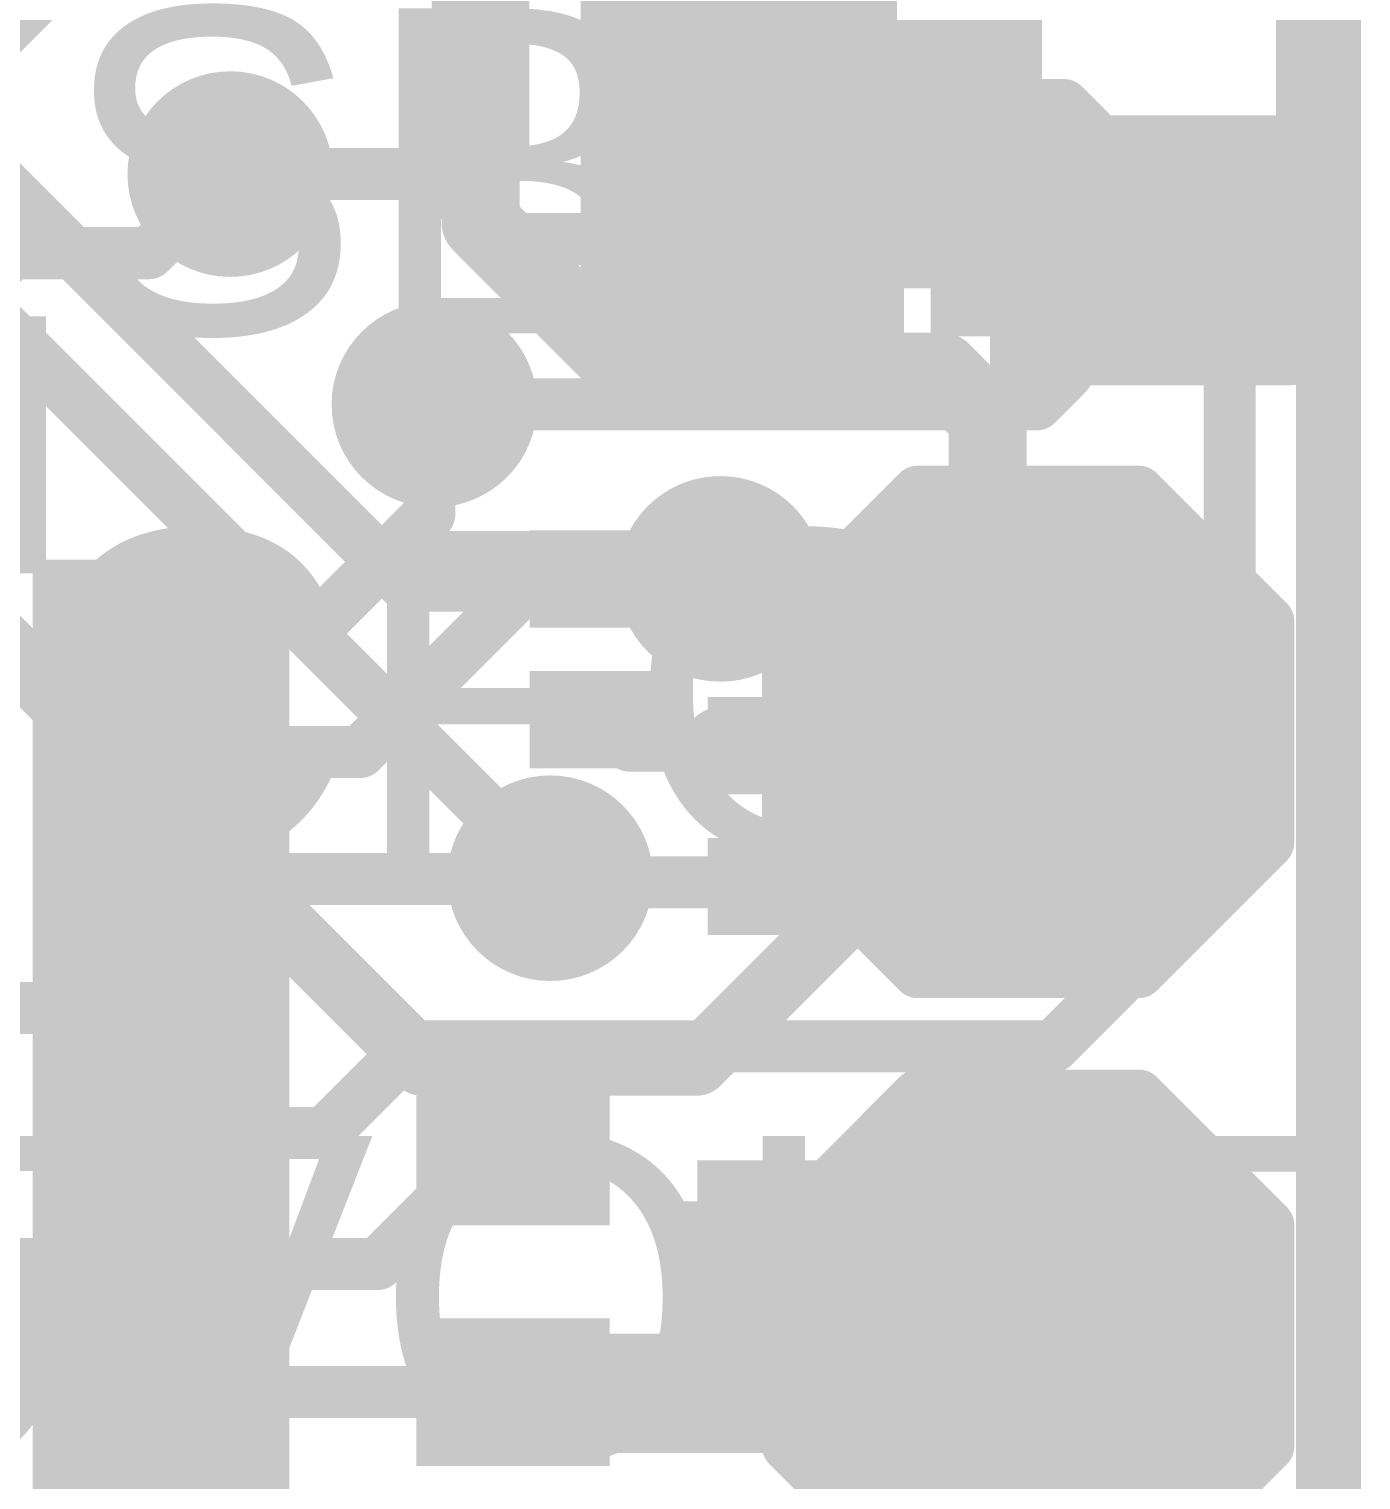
# Model space of a CAD drawing. Header units: millimetres. Extents: x -0.39 to 1.43, y -0.39 to 1.45.
# Drawn here: x 1.2253 to 1.4302, y 0.5637 to 0.7868 of the extents above; entities that cross this region are included whole.
import ezdxf

# ---------------------------------------------------------------- set-up
doc = ezdxf.new("R2010")
doc.units = ezdxf.units.MM
doc.header["$MEASUREMENT"] = 0
for name, color, linetype in [('BottomLayer', 5, 'Continuous'), ('BottomPaste', 16, 'Continuous'), ('BottomSolder', 6, 'Continuous'), ('Mechanical2', 216, 'Continuous'), ('TopLayer', 1, 'Continuous'), ('TopOverlay', 2, 'Continuous'), ('TopPaste', 8, 'Continuous'), ('TopSolder', 216, 'Continuous'), ('ViaHoleLayer', 16, 'Continuous')]:
    doc.layers.add(name, color=color, linetype=linetype)
doc.styles.add('Arial', font='', dxfattribs={"height": 0.2})
doc.styles.get('Arial').set_extended_font_data('Arial')

# ---------------------------------------------------------------- blocks, each defined once
blk = doc.blocks.new('S______B______5')
at = {"layer": 'TopLayer'}
for points in [[(-0.045, -0.0175), (-0.045, 0.0175), (-0.015, 0.0175), (-0.015, -0.0175)], [(0.015, -0.0175), (0.015, 0.0175), (0.045, 0.0175), (0.045, -0.0175)]]:
    blk.add_hatch(color=1, dxfattribs=at).paths.add_polyline_path(points)
at = {"layer": 'TopPaste'}
for points in [[(-0.045, -0.0175), (-0.045, 0.0175), (-0.015, 0.0175), (-0.015, -0.0175)], [(0.015, -0.0175), (0.015, 0.0175), (0.045, 0.0175), (0.045, -0.0175)]]:
    blk.add_hatch(color=8, dxfattribs=at).paths.add_polyline_path(points)
at = {"layer": 'TopSolder'}
for points in [[(-0.049, -0.0215), (-0.049, 0.0215), (-0.011, 0.0215), (-0.011, -0.0215)], [(0.011, -0.0215), (0.011, 0.0215), (0.049, 0.0215), (0.049, -0.0215)]]:
    blk.add_hatch(color=216, dxfattribs=at).paths.add_polyline_path(points)
at = {"layer": 'TopOverlay', "const_width": 0.005}
for points in [[(-0.05, 0.022), (-0.05, -0.022)], [(-0.05, 0.022), (0.05, 0.022)], [(0.05, 0.022), (0.05, -0.022)], [(-0.05, -0.022), (0.05, -0.022)]]:
    blk.add_lwpolyline(points, dxfattribs=at)
at = {"layer": 'TopOverlay', "const_width": 0.0025}
for points in [[(-0.05125, 0.022, 1), (-0.04875, 0.022, 1)], [(-0.05125, 0.022, 1), (-0.04875, 0.022, 1)], [(0.04875, 0.022, 1), (0.05125, 0.022, 1)], [(0.04875, 0.022, 1), (0.05125, 0.022, 1)], [(-0.05125, -0.022, 1), (-0.04875, -0.022, 1)], [(-0.05125, -0.022, 1), (-0.04875, -0.022, 1)], [(0.04875, -0.022, 1), (0.05125, -0.022, 1)], [(0.04875, -0.022, 1), (0.05125, -0.022, 1)]]:
    blk.add_lwpolyline(points, format="xyb", close=True, dxfattribs=at)
blk = doc.blocks.new('T__________14')
at = {"layer": 'TopLayer'}
blk.add_hatch(color=1, dxfattribs=at).paths.add_polyline_path([(0.015, 0.03), (-0.015, 0.03), (-0.03, 0.015), (-0.03, -0.015), (-0.015, -0.03), (0.015, -0.03), (0.03, -0.015), (0.03, 0.015)])
at = {"layer": 'TopPaste'}
blk.add_hatch(color=8, dxfattribs=at).paths.add_polyline_path([(0.015, 0.03), (-0.015, 0.03), (-0.03, 0.015), (-0.03, -0.015), (-0.015, -0.03), (0.015, -0.03), (0.03, -0.015), (0.03, 0.015)])
at = {"layer": 'TopSolder'}
blk.add_hatch(color=216, dxfattribs=at).paths.add_polyline_path([(0.017, 0.034), (-0.017, 0.034), (-0.034, 0.017), (-0.034, -0.017), (-0.017, -0.034), (0.017, -0.034), (0.034, -0.017), (0.034, 0.017)])
at = {"layer": 'TopOverlay', "const_width": 0.00787}
for points in [[(-0.037, 0.017), (-0.017, 0.037)], [(-0.017, 0.037), (0.017, 0.037)], [(-0.017, 0.037), (0.017, 0.037)], [(0.017, 0.037), (0.037, 0.017)], [(-0.037, -0.017), (-0.037, 0.017)], [(0.037, -0.017), (0.037, 0.017)], [(-0.037, -0.017), (-0.017, -0.037)], [(0.017, -0.037), (0.037, -0.017)], [(-0.017, -0.037), (0.017, -0.037)], [(-0.017, -0.037), (0.017, -0.037)]]:
    blk.add_lwpolyline(points, dxfattribs=at)
at = {"layer": 'TopOverlay', "const_width": 0.00394}
for points in [[(-0.01897, 0.037, 1), (-0.01503, 0.037, 1)], [(-0.01897, 0.037, 1), (-0.01503, 0.037, 1)], [(-0.01897, 0.037, 1), (-0.01503, 0.037, 1)], [(0.01503, 0.037, 1), (0.01897, 0.037, 1)], [(0.01503, 0.037, 1), (0.01897, 0.037, 1)], [(0.01503, 0.037, 1), (0.01897, 0.037, 1)], [(-0.03897, 0.017, 1), (-0.03503, 0.017, 1)], [(-0.03897, 0.017, 1), (-0.03503, 0.017, 1)], [(0.03503, 0.017, 1), (0.03897, 0.017, 1)], [(0.03503, 0.017, 1), (0.03897, 0.017, 1)], [(-0.03897, -0.017, 1), (-0.03503, -0.017, 1)], [(-0.03897, -0.017, 1), (-0.03503, -0.017, 1)], [(0.03503, -0.017, 1), (0.03897, -0.017, 1)], [(0.03503, -0.017, 1), (0.03897, -0.017, 1)], [(-0.01897, -0.037, 1), (-0.01503, -0.037, 1)], [(-0.01897, -0.037, 1), (-0.01503, -0.037, 1)], [(-0.01897, -0.037, 1), (-0.01503, -0.037, 1)], [(0.01503, -0.037, 1), (0.01897, -0.037, 1)], [(0.01503, -0.037, 1), (0.01897, -0.037, 1)], [(0.01503, -0.037, 1), (0.01897, -0.037, 1)]]:
    blk.add_lwpolyline(points, format="xyb", close=True, dxfattribs=at)
blk = doc.blocks.new('R___0201_B_37')
at = {"layer": 'BottomLayer'}
for points in [[(-0.01614, 0.00728), (-0.00551, 0.00728), (-0.00551, -0.00728), (-0.01614, -0.00728)], [(0.00551, 0.00728), (0.01614, 0.00728), (0.01614, -0.00728), (0.00551, -0.00728)]]:
    blk.add_hatch(color=5, dxfattribs=at).paths.add_polyline_path(points)
at = {"layer": 'BottomPaste'}
for points in [[(-0.01614, 0.00728), (-0.00551, 0.00728), (-0.00551, -0.00728), (-0.01614, -0.00728)], [(0.00551, 0.00728), (0.01614, 0.00728), (0.01614, -0.00728), (0.00551, -0.00728)]]:
    blk.add_hatch(color=16, dxfattribs=at).paths.add_polyline_path(points)
at = {"layer": 'BottomSolder'}
for points in [[(-0.01831, 0.00945), (-0.00335, 0.00945), (-0.00335, -0.00945), (-0.01831, -0.00945)], [(0.00335, 0.00945), (0.01831, 0.00945), (0.01831, -0.00945), (0.00335, -0.00945)]]:
    blk.add_hatch(color=6, dxfattribs=at).paths.add_polyline_path(points)
blk = doc.blocks.new('TEST_POINT_43')
at = {"layer": 'TopLayer'}
blk.add_hatch(color=1, dxfattribs=at).paths.add_polyline_path([(0.015, 0.03), (-0.015, 0.03), (-0.03, 0.015), (-0.03, -0.015), (-0.015, -0.03), (0.015, -0.03), (0.03, -0.015), (0.03, 0.015)])
at = {"layer": 'TopPaste'}
blk.add_hatch(color=8, dxfattribs=at).paths.add_polyline_path([(0.015, 0.03), (-0.015, 0.03), (-0.03, 0.015), (-0.03, -0.015), (-0.015, -0.03), (0.015, -0.03), (0.03, -0.015), (0.03, 0.015)])
at = {"layer": 'TopSolder'}
blk.add_hatch(color=216, dxfattribs=at).paths.add_polyline_path([(0.017, 0.034), (-0.017, 0.034), (-0.034, 0.017), (-0.034, -0.017), (-0.017, -0.034), (0.017, -0.034), (0.034, -0.017), (0.034, 0.017)])
at = {"layer": 'TopOverlay', "const_width": 0.00787}
for points in [[(-0.037, 0.017), (-0.017, 0.037)], [(-0.017, 0.037), (0.017, 0.037)], [(-0.017, 0.037), (0.017, 0.037)], [(0.017, 0.037), (0.037, 0.017)], [(-0.037, -0.017), (-0.037, 0.017)], [(0.037, -0.017), (0.037, 0.017)], [(-0.037, -0.017), (-0.017, -0.037)], [(0.017, -0.037), (0.037, -0.017)], [(-0.017, -0.037), (0.017, -0.037)], [(-0.017, -0.037), (0.017, -0.037)]]:
    blk.add_lwpolyline(points, dxfattribs=at)
at = {"layer": 'TopOverlay', "const_width": 0.00394}
for points in [[(-0.01897, 0.037, 1), (-0.01503, 0.037, 1)], [(-0.01897, 0.037, 1), (-0.01503, 0.037, 1)], [(-0.01897, 0.037, 1), (-0.01503, 0.037, 1)], [(0.01503, 0.037, 1), (0.01897, 0.037, 1)], [(0.01503, 0.037, 1), (0.01897, 0.037, 1)], [(0.01503, 0.037, 1), (0.01897, 0.037, 1)], [(-0.03897, 0.017, 1), (-0.03503, 0.017, 1)], [(-0.03897, 0.017, 1), (-0.03503, 0.017, 1)], [(0.03503, 0.017, 1), (0.03897, 0.017, 1)], [(0.03503, 0.017, 1), (0.03897, 0.017, 1)], [(-0.03897, -0.017, 1), (-0.03503, -0.017, 1)], [(-0.03897, -0.017, 1), (-0.03503, -0.017, 1)], [(0.03503, -0.017, 1), (0.03897, -0.017, 1)], [(0.03503, -0.017, 1), (0.03897, -0.017, 1)], [(-0.01897, -0.037, 1), (-0.01503, -0.037, 1)], [(-0.01897, -0.037, 1), (-0.01503, -0.037, 1)], [(-0.01897, -0.037, 1), (-0.01503, -0.037, 1)], [(0.01503, -0.037, 1), (0.01897, -0.037, 1)], [(0.01503, -0.037, 1), (0.01897, -0.037, 1)], [(0.01503, -0.037, 1), (0.01897, -0.037, 1)]]:
    blk.add_lwpolyline(points, format="xyb", close=True, dxfattribs=at)
blk = doc.blocks.new('VG039NCHXTB203_B_63')
at = {"layer": 'BottomLayer'}
for points in [[(-0.06299, 0.0876), (-0.01575, 0.0876), (-0.01575, 0.04035), (-0.06299, 0.04035)], [(0.01575, 0.0876), (0.06299, 0.0876), (0.06299, 0.04035), (0.01575, 0.04035)], [(-0.0315, -0.03445), (0.0315, -0.03445), (0.0315, -0.0935), (-0.0315, -0.0935)]]:
    blk.add_hatch(color=5, dxfattribs=at).paths.add_polyline_path(points)
at = {"layer": 'BottomPaste'}
for points in [[(-0.06299, 0.0876), (-0.01575, 0.0876), (-0.01575, 0.04035), (-0.06299, 0.04035)], [(0.01575, 0.0876), (0.06299, 0.0876), (0.06299, 0.04035), (0.01575, 0.04035)], [(-0.0315, -0.03445), (0.0315, -0.03445), (0.0315, -0.0935), (-0.0315, -0.0935)]]:
    blk.add_hatch(color=16, dxfattribs=at).paths.add_polyline_path(points)
at = {"layer": 'BottomSolder'}
for points in [[(-0.06699, 0.0916), (-0.01175, 0.0916), (-0.01175, 0.03635), (-0.06699, 0.03635)], [(0.01175, 0.0916), (0.06699, 0.0916), (0.06699, 0.03635), (0.01175, 0.03635)], [(-0.0355, -0.03045), (0.0355, -0.03045), (0.0355, -0.0975), (-0.0355, -0.0975)]]:
    blk.add_hatch(color=6, dxfattribs=at).paths.add_polyline_path(points)
blk = doc.blocks.new('TMC2130_LA_T_B_76')
at = {"layer": 'BottomLayer'}
for points in [[(0.1122, 0.08268), (0.08071, 0.08268), (0.08071, 0.09449), (0.1122, 0.09449)], [(0.1122, 0.06299), (0.08071, 0.06299), (0.08071, 0.0748), (0.1122, 0.0748)], [(0.1122, 0.04331), (0.08071, 0.04331), (0.08071, 0.05512), (0.1122, 0.05512)], [(0.1122, 0.02362), (0.08071, 0.02362), (0.08071, 0.03543), (0.1122, 0.03543)], [(0.1122, 0.00394), (0.08071, 0.00394), (0.08071, 0.01575), (0.1122, 0.01575)], [(0.1122, -0.01575), (0.08071, -0.01575), (0.08071, -0.00394), (0.1122, -0.00394)], [(0.1122, -0.03543), (0.08071, -0.03543), (0.08071, -0.02362), (0.1122, -0.02362)]]:
    blk.add_hatch(color=5, dxfattribs=at).paths.add_polyline_path(points)
at = {"layer": 'BottomPaste'}
for points in [[(0.1122, 0.08268), (0.08071, 0.08268), (0.08071, 0.09449), (0.1122, 0.09449)], [(0.1122, 0.06299), (0.08071, 0.06299), (0.08071, 0.0748), (0.1122, 0.0748)], [(0.1122, 0.04331), (0.08071, 0.04331), (0.08071, 0.05512), (0.1122, 0.05512)], [(0.1122, 0.02362), (0.08071, 0.02362), (0.08071, 0.03543), (0.1122, 0.03543)], [(0.1122, 0.00394), (0.08071, 0.00394), (0.08071, 0.01575), (0.1122, 0.01575)], [(0.1122, -0.01575), (0.08071, -0.01575), (0.08071, -0.00394), (0.1122, -0.00394)], [(0.1122, -0.03543), (0.08071, -0.03543), (0.08071, -0.02362), (0.1122, -0.02362)]]:
    blk.add_hatch(color=16, dxfattribs=at).paths.add_polyline_path(points)
at = {"layer": 'BottomSolder'}
for points in [[(0.0788, 0.13589), (0.0788, 0.09639), (0.05899, 0.09639), (0.05899, 0.13589)], [(0.1162, 0.07868), (0.07671, 0.07868), (0.07671, 0.09849), (0.1162, 0.09849)], [(0.1162, 0.05899), (0.07671, 0.05899), (0.07671, 0.0788), (0.1162, 0.0788)], [(0.1162, 0.03931), (0.07671, 0.03931), (0.07671, 0.05912), (0.1162, 0.05912)], [(0.1162, 0.01962), (0.07671, 0.01962), (0.07671, 0.03943), (0.1162, 0.03943)], [(0.1162, -0.00006), (0.07671, -0.00006), (0.07671, 0.01975), (0.1162, 0.01975)], [(0.1162, -0.01975), (0.07671, -0.01975), (0.07671, 0.00006), (0.1162, 0.00006)], [(0.1162, -0.03943), (0.07671, -0.03943), (0.07671, -0.01962), (0.1162, -0.01962)], [(0.1162, -0.05912), (0.07671, -0.05912), (0.07671, -0.03931), (0.1162, -0.03931)]]:
    blk.add_hatch(color=6, dxfattribs=at).paths.add_polyline_path(points)
blk = doc.blocks.new('S______B______77')
at = {"layer": 'TopLayer'}
for points in [[(-0.045, -0.0175), (-0.045, 0.0175), (-0.015, 0.0175), (-0.015, -0.0175)], [(0.015, -0.0175), (0.015, 0.0175), (0.045, 0.0175), (0.045, -0.0175)]]:
    blk.add_hatch(color=1, dxfattribs=at).paths.add_polyline_path(points)
at = {"layer": 'TopPaste'}
for points in [[(-0.045, -0.0175), (-0.045, 0.0175), (-0.015, 0.0175), (-0.015, -0.0175)], [(0.015, -0.0175), (0.015, 0.0175), (0.045, 0.0175), (0.045, -0.0175)]]:
    blk.add_hatch(color=8, dxfattribs=at).paths.add_polyline_path(points)
at = {"layer": 'TopSolder'}
for points in [[(-0.049, -0.0215), (-0.049, 0.0215), (-0.011, 0.0215), (-0.011, -0.0215)], [(0.011, -0.0215), (0.011, 0.0215), (0.049, 0.0215), (0.049, -0.0215)]]:
    blk.add_hatch(color=216, dxfattribs=at).paths.add_polyline_path(points)
at = {"layer": 'TopOverlay', "const_width": 0.005}
for points in [[(-0.05, 0.022), (0.05, 0.022)], [(-0.05, 0.022), (-0.05, -0.022)], [(0.05, 0.022), (0.05, -0.022)], [(-0.05, -0.022), (0.05, -0.022)]]:
    blk.add_lwpolyline(points, dxfattribs=at)
at = {"layer": 'TopOverlay', "const_width": 0.0025}
for points in [[(-0.05125, 0.022, 1), (-0.04875, 0.022, 1)], [(-0.05125, 0.022, 1), (-0.04875, 0.022, 1)], [(0.04875, 0.022, 1), (0.05125, 0.022, 1)], [(0.04875, 0.022, 1), (0.05125, 0.022, 1)], [(-0.05125, -0.022, 1), (-0.04875, -0.022, 1)], [(-0.05125, -0.022, 1), (-0.04875, -0.022, 1)], [(0.04875, -0.022, 1), (0.05125, -0.022, 1)], [(0.04875, -0.022, 1), (0.05125, -0.022, 1)]]:
    blk.add_lwpolyline(points, format="xyb", close=True, dxfattribs=at)
blk = doc.blocks.new('R___0603_B_79')
at = {"layer": 'BottomLayer'}
for points in [[(-0.045, -0.0175), (-0.045, 0.0175), (-0.015, 0.0175), (-0.015, -0.0175)], [(0.015, -0.0175), (0.015, 0.0175), (0.045, 0.0175), (0.045, -0.0175)]]:
    blk.add_hatch(color=5, dxfattribs=at).paths.add_polyline_path(points)
at = {"layer": 'BottomPaste'}
for points in [[(-0.045, -0.0175), (-0.045, 0.0175), (-0.015, 0.0175), (-0.015, -0.0175)], [(0.015, -0.0175), (0.015, 0.0175), (0.045, 0.0175), (0.045, -0.0175)]]:
    blk.add_hatch(color=16, dxfattribs=at).paths.add_polyline_path(points)
at = {"layer": 'BottomSolder'}
for points in [[(-0.049, -0.0215), (-0.049, 0.0215), (-0.011, 0.0215), (-0.011, -0.0215)], [(0.011, -0.0215), (0.011, 0.0215), (0.049, 0.0215), (0.049, -0.0215)]]:
    blk.add_hatch(color=6, dxfattribs=at).paths.add_polyline_path(points)
blk = doc.blocks.new('C___0402_B_84')
at = {"layer": 'BottomLayer'}
for points in [[(-0.0095, 0.0125), (-0.0095, -0.0125), (-0.0275, -0.0125), (-0.0275, 0.0125)], [(0.0275, 0.0125), (0.0275, -0.0125), (0.0095, -0.0125), (0.0095, 0.0125)]]:
    blk.add_hatch(color=5, dxfattribs=at).paths.add_polyline_path(points)
at = {"layer": 'BottomPaste'}
for points in [[(-0.0095, 0.0125), (-0.0095, -0.0125), (-0.0275, -0.0125), (-0.0275, 0.0125)], [(0.0275, 0.0125), (0.0275, -0.0125), (0.0095, -0.0125), (0.0095, 0.0125)]]:
    blk.add_hatch(color=16, dxfattribs=at).paths.add_polyline_path(points)
at = {"layer": 'BottomSolder'}
for points in [[(-0.00714, 0.01486), (-0.00714, -0.01486), (-0.02986, -0.01486), (-0.02986, 0.01486)], [(0.02986, 0.01486), (0.02986, -0.01486), (0.00714, -0.01486), (0.00714, 0.01486)]]:
    blk.add_hatch(color=6, dxfattribs=at).paths.add_polyline_path(points)
blk = doc.blocks.new('R___0201_B_89')
at = {"layer": 'BottomLayer'}
for points in [[(-0.01614, 0.00728), (-0.00551, 0.00728), (-0.00551, -0.00728), (-0.01614, -0.00728)], [(0.00551, 0.00728), (0.01614, 0.00728), (0.01614, -0.00728), (0.00551, -0.00728)]]:
    blk.add_hatch(color=5, dxfattribs=at).paths.add_polyline_path(points)
at = {"layer": 'BottomPaste'}
for points in [[(-0.01614, 0.00728), (-0.00551, 0.00728), (-0.00551, -0.00728), (-0.01614, -0.00728)], [(0.00551, 0.00728), (0.01614, 0.00728), (0.01614, -0.00728), (0.00551, -0.00728)]]:
    blk.add_hatch(color=16, dxfattribs=at).paths.add_polyline_path(points)
at = {"layer": 'BottomSolder'}
for points in [[(-0.01831, 0.00945), (-0.00335, 0.00945), (-0.00335, -0.00945), (-0.01831, -0.00945)], [(0.00335, 0.00945), (0.01831, 0.00945), (0.01831, -0.00945), (0.00335, -0.00945)]]:
    blk.add_hatch(color=6, dxfattribs=at).paths.add_polyline_path(points)

msp = doc.modelspace()

# ---------------------------------------------------------------- hatches: boundary and pattern name
at = {"layer": 'BottomLayer'}
h = msp.add_hatch(color=5, dxfattribs=at)
edge = h.paths.add_edge_path()
edge.add_arc((1.25625, 0.76449), 0.01181, 0, 360)
h = msp.add_hatch(color=5, dxfattribs=at)
edge = h.paths.add_edge_path()
edge.add_arc((1.28765, 0.72906), 0.01181, 0, 360)
h = msp.add_hatch(color=5, dxfattribs=at)
edge = h.paths.add_edge_path()
edge.add_arc((1.33164, 0.70224), 0.01181, 0, 360)
h = msp.add_hatch(color=5, dxfattribs=at)
edge = h.paths.add_edge_path()
edge.add_arc((1.30547, 0.65621), 0.01181, 0, 360)
for points in [[(1.32812, 0.56782), (1.39404, 0.56782), (1.39404, 0.61282), (1.32812, 0.61282)], [(1.29525, 0.56782), (1.37275, 0.56782), (1.37275, 0.58619), (1.29525, 0.58619)]]:
    msp.add_hatch(color=5, dxfattribs=at).paths.add_polyline_path(points)
h = msp.add_hatch(color=5, dxfattribs=at)
edge = h.paths.add_edge_path()
edge.add_arc((1.382, 0.58585), 0.01181, 0, 360)
at = {"layer": 'BottomSolder'}
h = msp.add_hatch(color=6, dxfattribs=at)
edge = h.paths.add_edge_path()
edge.add_arc((1.25625, 0.76449), 0.01581, 0, 360)
h = msp.add_hatch(color=6, dxfattribs=at)
edge = h.paths.add_edge_path()
edge.add_arc((1.28765, 0.72906), 0.01581, 0, 360)
h = msp.add_hatch(color=6, dxfattribs=at)
edge = h.paths.add_edge_path()
edge.add_arc((1.33164, 0.70224), 0.01581, 0, 360)
h = msp.add_hatch(color=6, dxfattribs=at)
edge = h.paths.add_edge_path()
edge.add_arc((1.30547, 0.65621), 0.01581, 0, 360)
h = msp.add_hatch(color=6, dxfattribs=at)
edge = h.paths.add_edge_path()
edge.add_arc((1.382, 0.58585), 0.01581, 0, 360)
at = {"layer": 'TopLayer'}
h = msp.add_hatch(color=1, dxfattribs=at)
edge = h.paths.add_edge_path()
edge.add_arc((1.25625, 0.76449), 0.01181, 0, 360)
msp.add_hatch(color=1, dxfattribs=at).paths.add_polyline_path([(1.364, 0.73953), (1.41514, 0.73953), (1.41514, 0.76953), (1.364, 0.76953)])
h = msp.add_hatch(color=1, dxfattribs=at)
edge = h.paths.add_edge_path()
edge.add_arc((1.28765, 0.72906), 0.01181, 0, 360)
h = msp.add_hatch(color=1, dxfattribs=at)
edge = h.paths.add_edge_path()
edge.add_arc((1.33164, 0.70224), 0.01181, 0, 360)
h = msp.add_hatch(color=1, dxfattribs=at)
edge = h.paths.add_edge_path()
edge.add_arc((1.30547, 0.65621), 0.01181, 0, 360)
h = msp.add_hatch(color=1, dxfattribs=at)
edge = h.paths.add_edge_path()
edge.add_arc((1.382, 0.58585), 0.01181, 0, 360)
at = {"layer": 'TopSolder'}
h = msp.add_hatch(color=216, dxfattribs=at)
edge = h.paths.add_edge_path()
edge.add_arc((1.25625, 0.76449), 0.01581, 0, 360)
h = msp.add_hatch(color=216, dxfattribs=at)
edge = h.paths.add_edge_path()
edge.add_arc((1.28765, 0.72906), 0.01581, 0, 360)
h = msp.add_hatch(color=216, dxfattribs=at)
edge = h.paths.add_edge_path()
edge.add_arc((1.33164, 0.70224), 0.01581, 0, 360)
h = msp.add_hatch(color=216, dxfattribs=at)
edge = h.paths.add_edge_path()
edge.add_arc((1.30547, 0.65621), 0.01581, 0, 360)
h = msp.add_hatch(color=216, dxfattribs=at)
edge = h.paths.add_edge_path()
edge.add_arc((1.382, 0.58585), 0.01581, 0, 360)
at = {"layer": 'ViaHoleLayer'}
h = msp.add_hatch(color=16, dxfattribs=at)
edge = h.paths.add_edge_path()
edge.add_arc((1.25625, 0.76449), 0.00591, 0, 360)
h = msp.add_hatch(color=16, dxfattribs=at)
edge = h.paths.add_edge_path()
edge.add_arc((1.28765, 0.72906), 0.00591, 0, 360)
h = msp.add_hatch(color=16, dxfattribs=at)
edge = h.paths.add_edge_path()
edge.add_arc((1.33164, 0.70224), 0.00591, 0, 360)
h = msp.add_hatch(color=16, dxfattribs=at)
edge = h.paths.add_edge_path()
edge.add_arc((1.30547, 0.65621), 0.00591, 0, 360)
h = msp.add_hatch(color=16, dxfattribs=at)
edge = h.paths.add_edge_path()
edge.add_arc((1.382, 0.58585), 0.00591, 0, 360)

# ---------------------------------------------------------------- linework, layer by layer
at = {"layer": 'BottomLayer'}
for points, const_width in [([(1.29475, 0.76894), (1.29475, 0.79934)], 0.015), ([(1.17889, 0.74526), (1.22934, 0.79571)], 0.01), ([(1.34564, 0.78046), (1.35098, 0.77512)], 0.008), ([(1.35098, 0.77512), (1.38445, 0.77512)], 0.008), ([(1.38445, 0.77512), (1.41001, 0.74956)], 0.008), ([(1.29475, 0.75706), (1.29475, 0.76894)], 0.012), ([(1.24376, 0.75233), (1.25592, 0.76449)], 0.008), ([(1.25592, 0.76449), (1.25625, 0.76449)], 0.008), ([(1.29475, 0.75706), (1.31772, 0.73409)], 0.012), ([(1.21803, 0.74764), (1.22272, 0.75233)], 0.008), ([(1.22272, 0.75233), (1.24376, 0.75233)], 0.008), ([(1.41001, 0.65749), (1.41001, 0.74956)], 0.008), ([(1.31772, 0.73409), (1.36572, 0.73409)], 0.012), ([(1.36572, 0.73409), (1.37275, 0.72706)], 0.012), ([(1.28687, 0.72828), (1.28765, 0.72906)], 0.008), ([(1.28687, 0.71216), (1.28687, 0.72828)], 0.008), ([(1.37275, 0.68361), (1.37275, 0.72706)], 0.012), ([(1.27, 0.6953), (1.28687, 0.71216)], 0.008), ([(1.27622, 0.67561), (1.30284, 0.70224)], 0.008), ([(1.30284, 0.70224), (1.31175, 0.70224)], 0.008), ([(1.31175, 0.70224), (1.33164, 0.70224)], 0.008), ([(1.24559, 0.6953), (1.27, 0.6953)], 0.008), ([(1.36572, 0.67658), (1.37275, 0.68361)], 0.012), ([(1.31175, 0.68058), (1.31306, 0.67927)], 0.008), ([(1.31306, 0.67927), (1.31503, 0.67927)], 0.008), ([(1.31503, 0.67927), (1.31772, 0.67658)], 0.008), ([(1.31772, 0.67658), (1.33186, 0.67658)], 0.008), ([(1.33186, 0.67658), (1.36572, 0.67658)], 0.012), ([(1.24559, 0.67561), (1.27622, 0.67561)], 0.008), ([(1.38286, 0.63034), (1.41001, 0.65749)], 0.008), ([(1.24559, 0.65593), (1.24573, 0.65607)], 0.008), ([(1.24573, 0.65607), (1.29733, 0.65607)], 0.008), ([(1.29733, 0.65607), (1.29747, 0.65621)], 0.008), ([(1.29747, 0.65621), (1.29811, 0.65557)], 0.008), ([(1.29811, 0.65557), (1.3385, 0.65557)], 0.008), ([(1.3385, 0.65557), (1.33914, 0.65493)], 0.008), ([(1.20882, 0.63624), (1.24559, 0.63624)], 0.008), ([(1.2708, 0.61704), (1.2841, 0.63034)], 0.008), ([(1.2841, 0.63034), (1.38286, 0.63034)], 0.008), ([(1.24559, 0.61656), (1.24608, 0.61704)], 0.008), ([(1.24608, 0.61704), (1.2708, 0.61704)], 0.008), ([(1.29475, 0.61269), (1.29475, 0.61419)], 0.008), ([(1.27893, 0.59687), (1.29475, 0.61269)], 0.008), ([(1.15898, 0.59687), (1.24559, 0.59687)], 0.008), ([(1.24559, 0.59687), (1.27893, 0.59687)], 0.008), ([(1.334, 0.577), (1.34285, 0.58585)], 0.008), ([(1.34285, 0.58585), (1.349, 0.58585)], 0.008), ([(1.24559, 0.57719), (1.30775, 0.57719)], 0.008)]:
    msp.add_lwpolyline(points, dxfattribs=dict(at, const_width=const_width))
for points, const_width in [([(1.34364, 0.78046, 1), (1.34764, 0.78046, 1)], 0.004), ([(1.34898, 0.77512, 1), (1.35298, 0.77512, 1)], 0.004), ([(1.34898, 0.77512, 1), (1.35298, 0.77512, 1)], 0.004), ([(1.38245, 0.77512, 1), (1.38645, 0.77512, 1)], 0.004), ([(1.38245, 0.77512, 1), (1.38645, 0.77512, 1)], 0.004), ([(1.291, 0.76894, 1), (1.2985, 0.76894, 1)], 0.0075), ([(1.29175, 0.76894, 1), (1.29775, 0.76894, 1)], 0.006), ([(1.25392, 0.76449, 1), (1.25792, 0.76449, 1)], 0.004), ([(1.25392, 0.76449, 1), (1.25792, 0.76449, 1)], 0.004), ([(1.25425, 0.76449, 1), (1.25825, 0.76449, 1)], 0.004), ([(1.29175, 0.75706, 1), (1.29775, 0.75706, 1)], 0.006), ([(1.29175, 0.75706, 1), (1.29775, 0.75706, 1)], 0.006), ([(1.22072, 0.75233, 1), (1.22472, 0.75233, 1)], 0.004), ([(1.22072, 0.75233, 1), (1.22472, 0.75233, 1)], 0.004), ([(1.24176, 0.75233, 1), (1.24576, 0.75233, 1)], 0.004), ([(1.24176, 0.75233, 1), (1.24576, 0.75233, 1)], 0.004), ([(1.40801, 0.74956, 1), (1.41201, 0.74956, 1)], 0.004), ([(1.40801, 0.74956, 1), (1.41201, 0.74956, 1)], 0.004), ([(1.31472, 0.73409, 1), (1.32072, 0.73409, 1)], 0.006), ([(1.31472, 0.73409, 1), (1.32072, 0.73409, 1)], 0.006), ([(1.36272, 0.73409, 1), (1.36872, 0.73409, 1)], 0.006), ([(1.36272, 0.73409, 1), (1.36872, 0.73409, 1)], 0.006), ([(1.28487, 0.72828, 1), (1.28887, 0.72828, 1)], 0.004), ([(1.28487, 0.72828, 1), (1.28887, 0.72828, 1)], 0.004), ([(1.28565, 0.72906, 1), (1.28965, 0.72906, 1)], 0.004), ([(1.36975, 0.72706, 1), (1.37575, 0.72706, 1)], 0.006), ([(1.36975, 0.72706, 1), (1.37575, 0.72706, 1)], 0.006), ([(1.28487, 0.71216, 1), (1.28887, 0.71216, 1)], 0.004), ([(1.28487, 0.71216, 1), (1.28887, 0.71216, 1)], 0.004), ([(1.30084, 0.70224, 1), (1.30484, 0.70224, 1)], 0.004), ([(1.30084, 0.70224, 1), (1.30484, 0.70224, 1)], 0.004), ([(1.30975, 0.70224, 1), (1.31375, 0.70224, 1)], 0.004), ([(1.30975, 0.70224, 1), (1.31375, 0.70224, 1)], 0.004), ([(1.32964, 0.70224, 1), (1.33364, 0.70224, 1)], 0.004), ([(1.24359, 0.6953, 1), (1.24759, 0.6953, 1)], 0.004), ([(1.268, 0.6953, 1), (1.272, 0.6953, 1)], 0.004), ([(1.268, 0.6953, 1), (1.272, 0.6953, 1)], 0.004), ([(1.36975, 0.68361, 1), (1.37575, 0.68361, 1)], 0.006), ([(1.36975, 0.68361, 1), (1.37575, 0.68361, 1)], 0.006), ([(1.30975, 0.68058, 1), (1.31375, 0.68058, 1)], 0.004), ([(1.31106, 0.67927, 1), (1.31506, 0.67927, 1)], 0.004), ([(1.31106, 0.67927, 1), (1.31506, 0.67927, 1)], 0.004), ([(1.31303, 0.67927, 1), (1.31703, 0.67927, 1)], 0.004), ([(1.31303, 0.67927, 1), (1.31703, 0.67927, 1)], 0.004), ([(1.31572, 0.67658, 1), (1.31972, 0.67658, 1)], 0.004), ([(1.31572, 0.67658, 1), (1.31972, 0.67658, 1)], 0.004), ([(1.32886, 0.67658, 1), (1.33486, 0.67658, 1)], 0.006), ([(1.32986, 0.67658, 1), (1.33386, 0.67658, 1)], 0.004), ([(1.36272, 0.67658, 1), (1.36872, 0.67658, 1)], 0.006), ([(1.36272, 0.67658, 1), (1.36872, 0.67658, 1)], 0.006), ([(1.24359, 0.67561, 1), (1.24759, 0.67561, 1)], 0.004), ([(1.27422, 0.67561, 1), (1.27822, 0.67561, 1)], 0.004), ([(1.27422, 0.67561, 1), (1.27822, 0.67561, 1)], 0.004), ([(1.40801, 0.65749, 1), (1.41201, 0.65749, 1)], 0.004), ([(1.40801, 0.65749, 1), (1.41201, 0.65749, 1)], 0.004), ([(1.24359, 0.65593, 1), (1.24759, 0.65593, 1)], 0.004), ([(1.24373, 0.65607, 1), (1.24773, 0.65607, 1)], 0.004), ([(1.24373, 0.65607, 1), (1.24773, 0.65607, 1)], 0.004), ([(1.29533, 0.65607, 1), (1.29933, 0.65607, 1)], 0.004), ([(1.29533, 0.65607, 1), (1.29933, 0.65607, 1)], 0.004), ([(1.29547, 0.65621, 1), (1.29947, 0.65621, 1)], 0.004), ([(1.29547, 0.65621, 1), (1.29947, 0.65621, 1)], 0.004), ([(1.29611, 0.65557, 1), (1.30011, 0.65557, 1)], 0.004), ([(1.29611, 0.65557, 1), (1.30011, 0.65557, 1)], 0.004), ([(1.3365, 0.65557, 1), (1.3405, 0.65557, 1)], 0.004), ([(1.3365, 0.65557, 1), (1.3405, 0.65557, 1)], 0.004), ([(1.33714, 0.65493, 1), (1.34114, 0.65493, 1)], 0.004), ([(1.24359, 0.63624, 1), (1.24759, 0.63624, 1)], 0.004), ([(1.2821, 0.63034, 1), (1.2861, 0.63034, 1)], 0.004), ([(1.2821, 0.63034, 1), (1.2861, 0.63034, 1)], 0.004), ([(1.38086, 0.63034, 1), (1.38486, 0.63034, 1)], 0.004), ([(1.38086, 0.63034, 1), (1.38486, 0.63034, 1)], 0.004), ([(1.24359, 0.61656, 1), (1.24759, 0.61656, 1)], 0.004), ([(1.24408, 0.61704, 1), (1.24808, 0.61704, 1)], 0.004), ([(1.24408, 0.61704, 1), (1.24808, 0.61704, 1)], 0.004), ([(1.2688, 0.61704, 1), (1.2728, 0.61704, 1)], 0.004), ([(1.2688, 0.61704, 1), (1.2728, 0.61704, 1)], 0.004), ([(1.29275, 0.61419, 1), (1.29675, 0.61419, 1)], 0.004), ([(1.29275, 0.61269, 1), (1.29675, 0.61269, 1)], 0.004), ([(1.29275, 0.61269, 1), (1.29675, 0.61269, 1)], 0.004), ([(1.24359, 0.59687, 1), (1.24759, 0.59687, 1)], 0.004), ([(1.24359, 0.59687, 1), (1.24759, 0.59687, 1)], 0.004), ([(1.27693, 0.59687, 1), (1.28093, 0.59687, 1)], 0.004), ([(1.27693, 0.59687, 1), (1.28093, 0.59687, 1)], 0.004), ([(1.34085, 0.58585, 1), (1.34485, 0.58585, 1)], 0.004), ([(1.34085, 0.58585, 1), (1.34485, 0.58585, 1)], 0.004), ([(1.347, 0.58585, 1), (1.351, 0.58585, 1)], 0.004), ([(1.24359, 0.57719, 1), (1.24759, 0.57719, 1)], 0.004), ([(1.30575, 0.57719, 1), (1.30975, 0.57719, 1)], 0.004), ([(1.332, 0.577, 1), (1.336, 0.577, 1)], 0.004)]:
    msp.add_lwpolyline(points, format="xyb", close=True, dxfattribs=dict(at, const_width=const_width))
at = {"layer": 'Mechanical2', "const_width": 0.01}
msp.add_lwpolyline([(1.42519, -0.0448), (1.42519, 1.28673)], dxfattribs=at)
at = {"layer": 'TopLayer'}
for points, const_width in [([(1.17544, 0.809), (1.28323, 0.70121)], 0.008), ([(1.16837, 0.794), (1.30447, 0.65789)], 0.008), ([(1.25625, 0.76449), (1.28751, 0.76449)], 0.008), ([(1.28751, 0.76449), (1.29747, 0.75453)], 0.008), ([(1.29747, 0.75453), (1.33539, 0.75453)], 0.008), ([(1.38495, 0.74353), (1.39595, 0.75453)], 0.008), ([(1.39595, 0.75453), (1.39764, 0.75453)], 0.008), ([(1.38495, 0.73375), (1.38495, 0.74353)], 0.008), ([(1.38026, 0.72906), (1.38495, 0.73375)], 0.008), ([(1.28765, 0.72906), (1.38026, 0.72906)], 0.008), ([(1.28323, 0.70121), (1.33661, 0.70121)], 0.008), ([(1.33661, 0.70121), (1.33764, 0.70224)], 0.008), ([(1.21974, 0.69371), (1.28568, 0.62777)], 0.01), ([(1.32806, 0.62777), (1.379, 0.67871)], 0.01), ([(1.28568, 0.62777), (1.32806, 0.62777)], 0.01), ([(1.349, 0.58585), (1.379, 0.58585)], 0.04)]:
    msp.add_lwpolyline(points, dxfattribs=dict(at, const_width=const_width))
for points, const_width in [([(1.25425, 0.76449, 1), (1.25825, 0.76449, 1)], 0.004), ([(1.28551, 0.76449, 1), (1.28951, 0.76449, 1)], 0.004), ([(1.28551, 0.76449, 1), (1.28951, 0.76449, 1)], 0.004), ([(1.29547, 0.75453, 1), (1.29947, 0.75453, 1)], 0.004), ([(1.29547, 0.75453, 1), (1.29947, 0.75453, 1)], 0.004), ([(1.33339, 0.75453, 1), (1.33739, 0.75453, 1)], 0.004), ([(1.39395, 0.75453, 1), (1.39795, 0.75453, 1)], 0.004), ([(1.39395, 0.75453, 1), (1.39795, 0.75453, 1)], 0.004), ([(1.39564, 0.75453, 1), (1.39964, 0.75453, 1)], 0.004), ([(1.38295, 0.74353, 1), (1.38695, 0.74353, 1)], 0.004), ([(1.38295, 0.74353, 1), (1.38695, 0.74353, 1)], 0.004), ([(1.38295, 0.73375, 1), (1.38695, 0.73375, 1)], 0.004), ([(1.38295, 0.73375, 1), (1.38695, 0.73375, 1)], 0.004), ([(1.28565, 0.72906, 1), (1.28965, 0.72906, 1)], 0.004), ([(1.37826, 0.72906, 1), (1.38226, 0.72906, 1)], 0.004), ([(1.37826, 0.72906, 1), (1.38226, 0.72906, 1)], 0.004), ([(1.28123, 0.70121, 1), (1.28523, 0.70121, 1)], 0.004), ([(1.28123, 0.70121, 1), (1.28523, 0.70121, 1)], 0.004), ([(1.33461, 0.70121, 1), (1.33861, 0.70121, 1)], 0.004), ([(1.33461, 0.70121, 1), (1.33861, 0.70121, 1)], 0.004), ([(1.33564, 0.70224, 1), (1.33964, 0.70224, 1)], 0.004), ([(1.3765, 0.67871, 1), (1.3815, 0.67871, 1)], 0.005), ([(1.30247, 0.65789, 1), (1.30647, 0.65789, 1)], 0.004), ([(1.28318, 0.62777, 1), (1.28818, 0.62777, 1)], 0.005), ([(1.28318, 0.62777, 1), (1.28818, 0.62777, 1)], 0.005), ([(1.32556, 0.62777, 1), (1.33056, 0.62777, 1)], 0.005), ([(1.32556, 0.62777, 1), (1.33056, 0.62777, 1)], 0.005), ([(1.339, 0.58585, 1), (1.359, 0.58585, 1)], 0.02), ([(1.369, 0.58585, 1), (1.389, 0.58585, 1)], 0.02)]:
    msp.add_lwpolyline(points, format="xyb", close=True, dxfattribs=dict(at, const_width=const_width))

# ---------------------------------------------------------------- block references
for name, p in [('VG039NCHXTB203_B_63', (1.34564, 0.84444)), ('TMC2130_LA_T_B_76', (1.14913, 0.60672)), ('T__________14', (1.379, 0.67871)), ('TEST_POINT_43', (1.379, 0.58585))]:
    msp.add_blockref(name, p)
for name, p, rotation in [('S______B______77', (1.33539, 0.78453), 90), ('S______B______5', (1.39764, 0.78453), 90), ('R___0201_B_89', (1.31175, 0.69141), 90), ('R___0201_B_37', (1.33914, 0.66576), 270), ('C___0402_B_84', (1.29975, 0.59569), 270), ('R___0603_B_79', (1.34588, 0.5575), 90)]:
    msp.add_blockref(name, p, dxfattribs=dict(rotation=rotation))

# ---------------------------------------------------------------- texts
at = {"layer": 'TopOverlay', "style": 'Arial'}
msp.add_text('SB1', height=0.05, dxfattribs=at).set_placement((1.22986, 0.73999))
for s, p in [('CFG0', (1.22418, 0.65959)), ('5VOUT', (1.193, 0.56659))]:
    msp.add_text(s, height=0.05, rotation=360, dxfattribs=at).set_placement(p)

doc.saveas('drawing.dxf')
